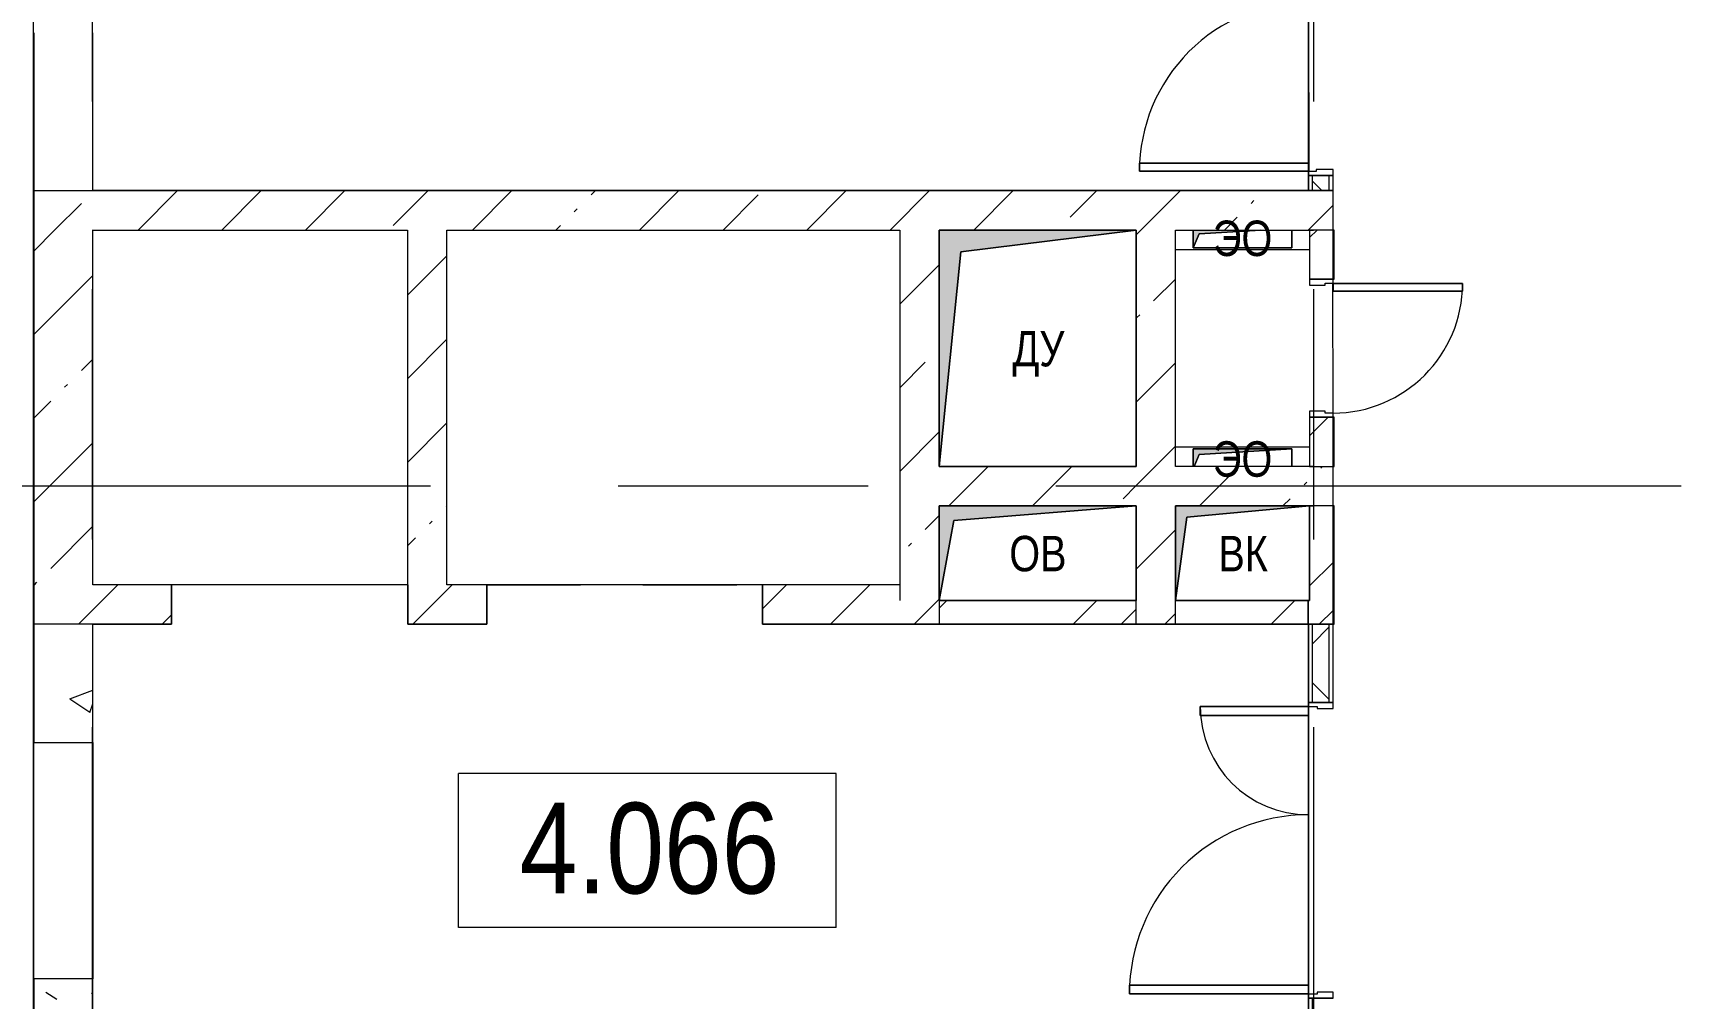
# Model space of a CAD drawing. Header units: millimetres. Extents: x 48966 to 294585, y -43515 to 30344.
# Drawn here: x 57030 to 65399, y 9120 to 14017 of the extents above; entities that cross this region are included whole.
import ezdxf

# ---------------------------------------------------------------- set-up
doc = ezdxf.new("R2010")
doc.units = ezdxf.units.MM
doc.linetypes.add('Осевые', pattern=[6350, 1270, -952.5, 3175, -952.5])
doc.linetypes.add('Сверху', pattern=[793.75, 476.25, -317.5])
for name, color, linetype, lineweight in [('Двери', 7, 'Continuous', 9), ('Каркас_Импост', 7, 'Continuous', 9), ('Марки помещений', 7, 'Continuous', 9), ('Обобщенные модели', 7, 'Continuous', 9), ('Общие ребра', 7, 'Continuous', 9), ('Оси-2', 7, 'Осевые', 9), ('Панель', 7, 'Continuous', 9), ('Перекрытия', 7, 'Continuous', 9), ('Сверху', 7, 'Сверху', 9), ('Стены', 7, 'Continuous', 9), ('Стены-1', 7, 'Continuous', 18), ('Типовые аннотации', 7, 'Continuous', 9), ('Штриховка разреза-1', 7, 'Continuous', 9), ('Элементы узлов', 7, 'Continuous', 9)]:
    doc.layers.add(name, color=color, linetype=linetype, lineweight=lineweight)
doc.layers.add('Обобщенные модели-2', color=7, linetype='Continuous', lineweight=9, true_color=0xffbc79)
doc.styles.add('Arial', font='Arial.ttf', dxfattribs={"width": 0.8, "height": 180})
doc.styles.add('Arial Narrow_1', font='Arial Narrow.ttf', dxfattribs={"height": 460})
pattern_1 = [(45, (0, 0), (-212.132, 212.132), []), (135, (0, 0), (-212.132, -212.132), [])]
pattern_2 = [(45, (0, 0), (-424.264, 424.264), [600, -100, 20, -100]), (45, (0, 424), (-424.264, 424.264), [])]
pattern_3 = [(50, (0, 0), (1457.472, -127.512), [152.4, -1676.4]), (355, (0, 0), (-281.942, 1528.454), [121.92, -1341.12]), (100.451, (121.5, -10.6), (1175.54, 1400.933), [129.52, -1424.72]), (46.184, (0, 406.4), (2168.63, -336.34), [228.6, -2514.6]), (96.636, (180.7, 378.4), (1899.22, 1979.42), [194.28, -2137.08]), (351.184, (0, 406.4), (1899.24, 1979.4), [182.88, -2011.68]), (21, (203.2, 304.8), (1212.915, -818.121), [152.4, -1676.4]), (326, (203.2, 304.8), (494.417, 1473.504), [121.92, -1341.12]), (71.451, (304.3, 236.6), (1707.337, 655.37), [129.52, -1424.72]), (37.5, (0, 0), (24.7094, 676.4402), [67.056, -1257.808, 67.056, -1294.384, -1346.2]), (37.5, (0, 0), (24.7094, 676.4402), [-2686.304, 67.056, -1279.144]), (7.5, (0, 0), (534.558, 801.444), [67.056, -709.168, 67.056, -1227.328, -513.08]), (7.5, (0, 0), (534.558, 801.444), [-2070.608, 67.056, -446.024]), (327.5, (-453.14, 0), (1084.7275, -45.831), [67.056, -440.944, 67.056, -1517.904, -2103.12]), (327.5, (-453.14, 0), (1084.7275, -45.831), [-2092.96, 67.056, -2036.064]), (317.5, (-656.3, 0), (1185.035, 203.414), [67.056, -593.344, 67.056, -985.52, -1493.52]), (317.5, (-656.3, 0), (1185.035, 203.414), [-1712.976, 67.056, -1426.464])]
pattern_4 = [(45, (0, 0), (-502.894, 502.894), []), (45, (0, 762), (-502.894, 502.894), [])]

# ---------------------------------------------------------------- blocks, each defined once
blk = doc.blocks.new('Дверь - Однопольная - ДВ17_21х9-7256458-План 4-го этажа на отм_ _8_400')
at = {"layer": 'Двери'}
for p, q in [((-389, 920.5), (-429, 920.5)), ((-429, 920.5), (-429, 62.5)), ((-389, 62.5), (-389, 920.5)), ((-429, 62.5), (-389, 62.5))]:
    blk.add_line(p, q, dxfattribs=at)
blk.add_arc((-429, 62.5), 858, 360, 90, dxfattribs=at)
at = {"layer": 'Каркас_Импост'}
for p, q in [((-430, 62.5), (-450, 62.5)), ((-450, 62.5), (-450, -62.5)), ((-430, 22.5), (-430, 62.5)), ((-420, 22.5), (-430, 22.5)), ((-420, -62.5), (-420, 22.5)), ((430, 22.5), (420, 22.5)), ((420, 22.5), (420, -62.5)), ((450, 62.5), (430, 62.5)), ((430, 62.5), (430, 22.5)), ((450, -62.5), (450, 62.5)), ((-450, -62.5), (-420, -62.5)), ((420, -62.5), (450, -62.5))]:
    blk.add_line(p, q, dxfattribs=at)
at = {"layer": 'Панель'}
for p, q in [((-429, 920.5), (-389, 920.5)), ((-429, 62.5), (-429, 920.5)), ((-389, 920.5), (-389, 62.5)), ((-389, 62.5), (-429, 62.5))]:
    blk.add_line(p, q, dxfattribs=at)
blk = doc.blocks.new('Дверь - Полуторная_001 - ДВ20_21-15-6256104-План 4-го этажа на отм_ _8_400')
at = {"layer": 'Двери'}
for p, q in [((-684, 971.5), (-729, 971.5)), ((-729, 971.5), (-729, 62.5)), ((-684, 62.5), (-684, 971.5)), ((684, 62.5), (684, 611.5)), ((684, 611.5), (729, 611.5)), ((729, 611.5), (729, 62.5)), ((-729, 62.5), (-684, 62.5)), ((729, 62.5), (684, 62.5))]:
    blk.add_line(p, q, dxfattribs=at)
for centre, radius, start, end in [((-729, 62.5), 909, 360, 90), ((729, 62.5), 549, 90, 180)]:
    blk.add_arc(centre, radius, start, end, dxfattribs=at)
at = {"layer": 'Каркас_Импост'}
for p, q in [((-730, 62.5), (-750, 62.5)), ((-750, 62.5), (-750, -62.5)), ((-730, 17.5), (-730, 62.5)), ((-720, 17.5), (-730, 17.5)), ((-720, -62.5), (-720, 17.5)), ((730, 17.5), (720, 17.5)), ((720, 17.5), (720, -62.5)), ((750, 62.5), (730, 62.5)), ((730, 62.5), (730, 17.5)), ((750, -62.5), (750, 62.5)), ((-750, -62.5), (-720, -62.5)), ((720, -62.5), (750, -62.5))]:
    blk.add_line(p, q, dxfattribs=at)
at = {"layer": 'Панель'}
for p, q in [((-729, 971.5), (-684, 971.5)), ((-729, 62.5), (-729, 971.5)), ((-684, 971.5), (-684, 62.5)), ((684, 611.5), (684, 62.5)), ((729, 611.5), (684, 611.5)), ((729, 62.5), (729, 611.5)), ((-684, 62.5), (-729, 62.5)), ((684, 62.5), (729, 62.5))]:
    blk.add_line(p, q, dxfattribs=at)
blk = doc.blocks.new('Дверь - Однопольная без ручки - ДТ2_21х7-6208856-План 4-го этажа на отм_ _8_400')
at = {"layer": 'Двери'}
for p, q in [((-289, 718), (-329, 718)), ((-329, 718), (-329, 60)), ((-289, 60), (-289, 718)), ((-329, 60), (-289, 60))]:
    blk.add_line(p, q, dxfattribs=at)
blk.add_arc((-329, 60), 658, 360, 90, dxfattribs=at)
at = {"layer": 'Каркас_Импост'}
for p, q in [((-330, 60), (-350, 60)), ((-350, 60), (-350, -60)), ((-330, 20), (-330, 60)), ((-320, 20), (-330, 20)), ((-320, -60), (-320, 20)), ((330, 20), (320, 20)), ((320, 20), (320, -60)), ((350, 60), (330, 60)), ((330, 60), (330, 20)), ((350, -60), (350, 60)), ((-350, -60), (-320, -60)), ((320, -60), (350, -60))]:
    blk.add_line(p, q, dxfattribs=at)
at = {"layer": 'Панель'}
for p, q in [((-329, 718), (-289, 718)), ((-329, 60), (-329, 718)), ((-289, 718), (-289, 60)), ((-289, 60), (-329, 60))]:
    blk.add_line(p, q, dxfattribs=at)
blk = doc.blocks.new('170_ОтверстиеПрямоугольноеВертикальное - 170_ОтверстиеПрямоугольноеВертикальное-5689066-План 4-го этажа на отм_ _8_400')
at = {"layer": 'Обобщенные модели'}
for p, q in [((-500, -600), (-500, 600)), ((-500, 600), (500, 600)), ((500, 600), (500, -600)), ((500, -600), (-500, -600))]:
    blk.add_line(p, q, dxfattribs=at)
blk = doc.blocks.new('170_ОтверстиеПрямоугольноеВертикальное - 170_ОтверстиеПрямоугольноеВертикальное-5689068-План 4-го этажа на отм_ _8_400')
at = {"layer": 'Обобщенные модели'}
for p, q in [((-500, -240), (-500, 240)), ((-500, 240), (500, 240)), ((500, 240), (500, -240)), ((500, -240), (-500, -240))]:
    blk.add_line(p, q, dxfattribs=at)
blk = doc.blocks.new('170_ОтверстиеПрямоугольноеВертикальное - 170_ОтверстиеПрямоугольноеВертикальное-5689070-План 4-го этажа на отм_ _8_400')
at = {"layer": 'Обобщенные модели'}
for p, q in [((-340, -240), (-340, 240)), ((-340, 240), (340, 240)), ((340, 240), (340, -240)), ((340, -240), (-340, -240))]:
    blk.add_line(p, q, dxfattribs=at)
blk = doc.blocks.new('170_ОтверстиеПрямоугольноеВертикальное - 170_ОтверстиеПрямоугольноеВертикальное-5689072-План 4-го этажа на отм_ _8_400')
at = {"layer": 'Обобщенные модели'}
for p, q in [((-250, -50), (-250, 40)), ((250, 40), (250, -50)), ((250, -50), (-250, -50))]:
    blk.add_line(p, q, dxfattribs=at)
blk = doc.blocks.new('170_ОтверстиеПрямоугольноеВертикальное - 170_ОтверстиеПрямоугольноеВертикальное-V15-План 4-го этажа на отм_ _8_400')
at = {"layer": 'Обобщенные модели'}
for p, q in [((-250, -40), (-250, 50)), ((-250, 50), (250, 50)), ((250, 50), (250, -40))]:
    blk.add_line(p, q, dxfattribs=at)
blk = doc.blocks.new('M_Дверь-Проем - 1200 x 2250 mm-4753640-План 4-го этажа на отм_ _8_400')
at = {"layer": 'Сверху'}
blk.add_line((-608.2, -100), (591.8, -100), dxfattribs=at)
blk = doc.blocks.new('M_Дверь-Проем - 1400 x 2250 mm-V16-План 4-го этажа на отм_ _8_400')
at = {"layer": 'Сверху'}
blk.add_line((-708.2, 100), (691.8, 100), dxfattribs=at)
blk = doc.blocks.new('Марка помещения_Р - Марка помещения-4575829-План 4-го этажа на отм_ _8_400')
at = {"layer": 'Марки помещений'}
for p, q in [((-4.79375, -1.95625), (-4.79375, 1.95625)), ((4.79375, 1.95625), (-4.79375, 1.95625)), ((4.79375, -1.95625), (4.79375, 1.95625)), ((4.79375, -1.95625), (-4.79375, -1.95625))]:
    blk.add_line(p, q, dxfattribs=at)

msp = doc.modelspace()

# ---------------------------------------------------------------- hatches: boundary and pattern name
at = {"layer": 'Штриховка разреза-1'}
h = msp.add_hatch(dxfattribs=at)
h.set_pattern_fill('FP_5', color=256, style=0, pattern_type=2)
h.set_pattern_definition(pattern_1)
h.paths.add_polyline_path([(63526.6, 13217.1), (63611.6, 13217.1), (63611.6, 13294.6), (63526.6, 13294.6)], flags=0)
h.paths.add_polyline_path([(63526.6, 14194.6), (63611.6, 14194.6), (63611.6, 18274.6), (63526.6, 18274.6), (63526.6, 14279.6)], flags=0)
h.paths.add_polyline_path([(63526.6, 19174.6), (63611.6, 19174.6), (63611.6, 19267.1), (63526.6, 19267.1)], flags=0)
h = msp.add_hatch(dxfattribs=at)
h.set_pattern_fill('FP_4', color=256, style=0, pattern_type=2)
h.set_pattern_definition(pattern_2)
h.paths.add_polyline_path([(61631.6, 13017.1), (61631.6, 13217.1), (57034.1, 13217.1), (57034.1, 13017.1), (61431.6, 13017.1)], flags=0)
h = msp.add_hatch(dxfattribs=at)
h.set_pattern_fill('FP_4', color=256, style=0, pattern_type=2)
h.set_pattern_definition(pattern_2)
h.paths.add_polyline_path([(63511.6, 13017.1), (63631.6, 13017.1), (63631.6, 13217.1), (61631.6, 13217.1), (61631.6, 13017.1), (62855.9, 13017.1)], flags=0)
h = msp.add_hatch(dxfattribs=at)
h.set_pattern_fill('FP_4', color=256, style=0, pattern_type=2)
h.set_pattern_definition(pattern_2)
h.paths.add_polyline_path([(57334.1, 11217.1), (57334.1, 13017.1), (57034.1, 13017.1), (57034.1, 11217.1)], flags=0)
h = msp.add_hatch(dxfattribs=at)
h.set_pattern_fill('FP_4', color=256, style=0, pattern_type=2)
h.set_pattern_definition(pattern_2)
h.paths.add_polyline_path([(59131.6, 11217.1), (59131.6, 13017.1), (58931.6, 13017.1), (58931.6, 11217.1), (58934.1, 11217.1)], flags=0)
h = msp.add_hatch(dxfattribs=at)
h.set_pattern_fill('FP_4', color=256, style=0, pattern_type=2)
h.set_pattern_definition(pattern_2)
h.paths.add_polyline_path([(61631.6, 11017.1), (61631.6, 13017.1), (61431.6, 13017.1), (61431.6, 11017.1)], flags=0)
h = msp.add_hatch(dxfattribs=at)
h.set_pattern_fill('FP_4', color=256, style=0, pattern_type=2)
h.set_pattern_definition(pattern_2)
h.paths.add_polyline_path([(62831.6, 11017.1), (62831.6, 11137.1), (62631.6, 11137.1), (62631.6, 11017.1)], flags=0)
h.paths.add_polyline_path([(62831.6, 11617.1), (62831.6, 13017.1), (62631.6, 13017.1), (62631.6, 11617.1)], flags=0)
h = msp.add_hatch(dxfattribs=at)
h.set_pattern_fill('FP_2', color=256, style=0, pattern_type=2)
h.set_pattern_definition(pattern_4)
h.paths.add_polyline_path([(63631.6, 11817.1), (63631.6, 12067.1), (63511.6, 12067.1), (63511.6, 11817.1)], flags=0)
h.paths.add_polyline_path([(63511.6, 12767.1), (63631.6, 12767.1), (63631.6, 13017.1), (63511.6, 13017.1), (63511.6, 12983.9)], flags=0)
h = msp.add_hatch(dxfattribs=at)
h.set_pattern_fill('FP_4', color=256, style=0, pattern_type=2)
h.set_pattern_definition(pattern_2)
h.paths.add_polyline_path([(62631.6, 11617.1), (62631.6, 11817.1), (61631.6, 11817.1), (61631.6, 11617.1), (62045.7, 11617.1)], flags=0)
h = msp.add_hatch(dxfattribs=at)
h.set_pattern_fill('FP_4', color=256, style=0, pattern_type=2)
h.set_pattern_definition(pattern_2)
h.paths.add_polyline_path([(63631.6, 11617.1), (63631.6, 11817.1), (62831.6, 11817.1), (62831.6, 11617.1), (63511.6, 11617.1)], flags=0)
h = msp.add_hatch(dxfattribs=at)
h.set_pattern_fill('FP_4', color=256, style=0, pattern_type=2)
h.set_pattern_definition(pattern_2)
h.paths.add_polyline_path([(62831.6, 11017.1), (62831.6, 11617.1), (62631.6, 11617.1), (62631.6, 11017.1)], flags=0)
h = msp.add_hatch(dxfattribs=at)
h.set_pattern_fill('FP_2', color=256, style=0, pattern_type=2)
h.set_pattern_definition(pattern_4)
h.paths.add_polyline_path([(63631.6, 11017.1), (63631.6, 11617.1), (63511.6, 11617.1), (63511.6, 11017.1)], flags=0)
h = msp.add_hatch(dxfattribs=at)
h.set_pattern_fill('FP_4', color=256, style=0, pattern_type=2)
h.set_pattern_definition(pattern_2)
h.paths.add_polyline_path([(60734.1, 11017.1), (61431.6, 11017.1), (61431.6, 11217.1), (60734.1, 11217.1)], flags=0)
h.paths.add_polyline_path([(58934.1, 11017.1), (59334.1, 11017.1), (59334.1, 11217.1), (58934.1, 11217.1)], flags=0)
h.paths.add_polyline_path([(57034.1, 11017.1), (57734.1, 11017.1), (57734.1, 11217.1), (57034.1, 11217.1)], flags=0)
h = msp.add_hatch(dxfattribs=at)
h.set_pattern_fill('FP_2', color=256, style=0, pattern_type=2)
h.set_pattern_definition(pattern_4)
h.paths.add_polyline_path([(63506.6, 11017.1), (63511.6, 11017.1), (63511.6, 11137.1), (63506.6, 11137.1)], flags=0)
h.paths.add_polyline_path([(62831.6, 11017.1), (63504.6, 11017.1), (63504.6, 11137.1), (62831.6, 11137.1)], flags=0)
h.paths.add_polyline_path([(62045.7, 11017.1), (62631.6, 11017.1), (62631.6, 11137.1), (61631.6, 11137.1), (61631.6, 11017.1)], flags=0)
h = msp.add_hatch(dxfattribs=at)
h.set_pattern_fill('FP_8', color=256, style=0, pattern_type=2)
h.set_pattern_definition(pattern_3)
h.paths.add_polyline_path([(57334.1, 10417.1), (57334.1, 11017.1), (57034.1, 11017.1), (57034.1, 10417.1)], flags=0)
h = msp.add_hatch(dxfattribs=at)
h.set_pattern_fill('FP_5', color=256, style=0, pattern_type=2)
h.set_pattern_definition(pattern_1)
h.paths.add_polyline_path([(63526.6, 8619.1), (63611.6, 8619.1), (63611.6, 9119.6), (63526.6, 9119.6)], flags=0)
h.paths.add_polyline_path([(63526.6, 10619.6), (63611.6, 10619.6), (63611.6, 11017.1), (63526.6, 11017.1), (63526.6, 10737.4)], flags=0)
h = msp.add_hatch(dxfattribs=at)
h.set_pattern_fill('FP_8', color=256, style=0, pattern_type=2)
h.set_pattern_definition(pattern_3)
h.paths.add_polyline_path([(57334.1, 8617.1), (57334.1, 9217.1), (57034.1, 9217.1), (57034.1, 8617.1)], flags=0)
at = {"layer": 'Элементы узлов'}
for points in [[(61631.6, 11817.1), (61741.6, 12907.1), (62631.6, 13017.1), (61631.6, 13017.1), (61631.6, 11860.7)], [(62921.6, 12927.1), (62951.6, 12997.1), (63265, 13017.1), (62921.6, 13017.1), (62921.6, 12983.9)], [(62925.9, 11817.1), (62951.6, 11877.1), (63421.6, 11907.1), (62921.6, 11907.1), (62921.6, 11817.1)], [(61631.6, 11137.1), (61705.6, 11543.1), (62631.6, 11617.1), (61631.6, 11617.1), (61631.6, 11217.1)], [(62831.6, 11137.1), (62889.6, 11559.1), (63511.6, 11617.1), (62831.6, 11617.1)]]:
    msp.add_hatch(color=256, dxfattribs=at).paths.add_polyline_path(points, flags=0)

# ---------------------------------------------------------------- linework, layer by layer
at = {"layer": 'Обобщенные модели-2'}
for p, q in [((62631.6, 13017.1), (61631.6, 13017.1)), ((61631.6, 13017.1), (61631.6, 11817.1)), ((62631.6, 11817.1), (62631.6, 13017.1)), ((62921.6, 13017.1), (62921.6, 12927.1)), ((63421.6, 12927.1), (63421.6, 13017.1)), ((62921.6, 12927.1), (63421.6, 12927.1)), ((63421.6, 11907.1), (62921.6, 11907.1)), ((62921.6, 11907.1), (62921.6, 11817.1)), ((63421.6, 11817.1), (63421.6, 11907.1)), ((61631.6, 11817.1), (62631.6, 11817.1)), ((62631.6, 11617.1), (61631.6, 11617.1)), ((61631.6, 11617.1), (61631.6, 11137.1)), ((62631.6, 11137.1), (62631.6, 11617.1)), ((63511.6, 11617.1), (62831.6, 11617.1)), ((62831.6, 11617.1), (62831.6, 11137.1)), ((63511.6, 11137.1), (63511.6, 11617.1)), ((61631.6, 11137.1), (62631.6, 11137.1)), ((62831.6, 11137.1), (63511.6, 11137.1))]:
    msp.add_line(p, q, dxfattribs=at)
at = {"layer": 'Общие ребра'}
for p, q in [((63506.6, 13294.6), (63506.6, 13219.1)), ((63526.6, 13217.1), (63526.6, 13294.6)), ((63611.6, 13217.1), (63611.6, 13294.6)), ((63631.6, 13217.1), (63631.6, 13294.6)), ((57034.1, 13217.1), (57334.1, 13217.1)), ((63631.6, 13017.1), (63511.6, 13017.1)), ((63631.6, 12767.1), (63631.6, 13017.1)), ((63631.6, 13017.1), (63631.6, 12767.1)), ((63631.6, 11817.1), (63631.6, 12067.1)), ((63631.6, 12067.1), (63631.6, 11817.1)), ((63511.6, 11817.1), (63631.6, 11817.1)), ((63631.6, 11617.1), (63511.6, 11617.1)), ((61631.6, 11137.1), (61631.6, 11017.1)), ((62631.6, 11017.1), (62631.6, 11137.1)), ((62631.6, 11017.1), (62631.6, 11137.1)), ((62831.6, 11017.1), (62831.6, 11137.1)), ((62831.6, 11017.1), (62831.6, 11137.1)), ((63504.6, 11017.1), (63504.6, 11137.1)), ((63506.6, 11017.1), (63506.6, 11137.1)), ((57334.1, 11017.1), (57034.1, 11017.1)), ((57334.1, 11017.1), (57734.1, 11017.1)), ((58934.1, 11017.1), (59334.1, 11017.1)), ((60734.1, 11017.1), (61431.6, 11017.1)), ((62831.6, 11017.1), (63504.6, 11017.1)), ((63506.6, 11017.1), (63506.6, 10619.6)), ((63506.6, 10619.6), (63506.6, 11017.1)), ((63526.6, 10619.6), (63526.6, 11017.1)), ((63611.6, 10619.6), (63611.6, 11017.1)), ((63631.6, 10619.6), (63631.6, 11017.1)), ((63506.6, 9119.6), (63506.6, 8619.1)), ((63526.6, 8619.1), (63526.6, 9119.6))]:
    msp.add_line(p, q, dxfattribs=at)
at = {"layer": 'Оси-2'}
for p, q in [((57331.6, 25417.1), (57331.6, -41737.8)), ((63531.6, 25417.1), (63531.6, -41737.8)), ((150171.6, 11717.1), (50565.6, 11717.1))]:
    msp.add_line(p, q, dxfattribs=at)
at = {"layer": 'Перекрытия'}
for p, q in [((57031.6, 20922.2), (57031.6, -19932.9)), ((63506.6, 13217.1), (63506.6, 14259.6)), ((63506.6, 14117.1), (63508.9, 13314.6)), ((57331.6, 13217.1), (63506.6, 13217.1)), ((63509.1, 13217.1), (63629.1, 13217.1)), ((57331.6, 13017.1), (58931.6, 13017.1)), ((58931.6, 13017.1), (58931.6, 11216.7)), ((59131.6, 13017.1), (61431.6, 13017.1)), ((59131.6, 11217.1), (59131.6, 13017.1)), ((61431.6, 13017.1), (61431.6, 11137.1)), ((61631.6, 13017.1), (62631.6, 13017.1)), ((61631.6, 11817.1), (61631.6, 13017.1)), ((62631.6, 13017.1), (62631.6, 11817.1)), ((62831.6, 12917.1), (62831.6, 13017.1)), ((62831.6, 13017.1), (62921.6, 13017.1)), ((63421.6, 13017.1), (63531.6, 13017.1)), ((63511.6, 12917.1), (62831.6, 12917.1)), ((63629.6, 12747.1), (63630.2, 12087.1)), ((62831.6, 11817.1), (62831.6, 11917.1)), ((62831.6, 11917.1), (63511.6, 11917.1)), ((62631.6, 11817.1), (61631.6, 11817.1)), ((62921.6, 11817.1), (62831.6, 11817.1)), ((63531.6, 11817.1), (63421.6, 11817.1)), ((61631.6, 11137.1), (61631.6, 11617.1)), ((61631.6, 11617.1), (62631.6, 11617.1)), ((62631.6, 11617.1), (62631.6, 11137.1)), ((62831.6, 11137.1), (62831.6, 11617.1)), ((62831.6, 11617.1), (63531.6, 11617.1)), ((58934.1, 11217.1), (57734.1, 11217.1)), ((57734.1, 11217.1), (57734.1, 11017.1)), ((58934.1, 11017.1), (58934.1, 11217.1)), ((60734.1, 11217.1), (59334.1, 11217.1)), ((59334.1, 11217.1), (59334.1, 11017.1)), ((60734.1, 11017.1), (60734.1, 11217.1)), ((62631.6, 11137.1), (61631.6, 11137.1)), ((63511.6, 11137.1), (62831.6, 11137.1)), ((57734.1, 11017.1), (57331.6, 11017.1)), ((59334.1, 11017.1), (58934.1, 11017.1)), ((63506.6, 11017.1), (60734.1, 11017.1)), ((63506.6, 8617.1), (63506.6, 11017.1)), ((63631.6, 10619.6), (63506.6, 10619.6)), ((63506.6, 10619.6), (63506.6, 9119.6))]:
    msp.add_line(p, q, dxfattribs=at)
at = {"layer": 'Стены'}
for p, q in [((57034.1, 9217.1), (57034.1, 10417.1)), ((57034.1, 10417.1), (57334.1, 10417.1)), ((57334.1, 10417.1), (57334.1, 9217.1)), ((57334.1, 9217.1), (57034.1, 9217.1))]:
    msp.add_line(p, q, dxfattribs=at)
at = {"layer": 'Стены-1'}
for p, q in [((57034.1, 14017.1), (57034.1, 13217.1)), ((57334.1, 13217.1), (57334.1, 14017.1)), ((63631.6, 13294.6), (63506.6, 13294.6)), ((57034.1, 13217.1), (57034.1, 13017.1)), ((61631.6, 13217.1), (57334.1, 13217.1)), ((63631.6, 13217.1), (61631.6, 13217.1)), ((63506.6, 13219.1), (63506.6, 13217.1)), ((63506.6, 13217.1), (63631.6, 13217.1)), ((63631.6, 13017.1), (63631.6, 13217.1)), ((57034.1, 13017.1), (57034.1, 11217.1)), ((57334.1, 13017.1), (58931.6, 13017.1)), ((57334.1, 11217.1), (57334.1, 13017.1)), ((58931.6, 13017.1), (58931.6, 11217.1)), ((59131.6, 13017.1), (61431.6, 13017.1)), ((59131.6, 11217.1), (59131.6, 13017.1)), ((61431.6, 13017.1), (61431.6, 11217.1)), ((61631.6, 11817.1), (61631.6, 13017.1)), ((61631.6, 13017.1), (62631.6, 13017.1)), ((62631.6, 13017.1), (62631.6, 11817.1)), ((62831.6, 13017.1), (63511.6, 13017.1)), ((62831.6, 11817.1), (62831.6, 13017.1)), ((63511.6, 13017.1), (63511.6, 12767.1)), ((63636.6, 13017.1), (63633.6, 13017.1)), ((63636.6, 12767.1), (63636.6, 13017.1)), ((63511.6, 12767.1), (63631.6, 12767.1)), ((63631.6, 12767.1), (63636.6, 12767.1)), ((63631.6, 12067.1), (63511.6, 12067.1)), ((63511.6, 12067.1), (63511.6, 11817.1)), ((63636.6, 12067.1), (63631.6, 12067.1)), ((63636.6, 11817.1), (63636.6, 12067.1)), ((62631.6, 11817.1), (61631.6, 11817.1)), ((63511.6, 11817.1), (62831.6, 11817.1)), ((63631.6, 11617.1), (63631.6, 11817.1)), ((63633.6, 11817.1), (63636.6, 11817.1)), ((61631.6, 11137.1), (61631.6, 11617.1)), ((61631.6, 11617.1), (62631.6, 11617.1)), ((62631.6, 11617.1), (62631.6, 11137.1)), ((62831.6, 11137.1), (62831.6, 11617.1)), ((62831.6, 11617.1), (63511.6, 11617.1)), ((63511.6, 11617.1), (63511.6, 11137.1)), ((63631.6, 11017.1), (63631.6, 11617.1)), ((63631.6, 11617.1), (63631.6, 11017.1)), ((63636.6, 11617.1), (63633.6, 11617.1)), ((63636.6, 11017.1), (63636.6, 11617.1)), ((57034.1, 11217.1), (57034.1, 11017.1)), ((57734.1, 11217.1), (57334.1, 11217.1)), ((57734.1, 11017.1), (57734.1, 11217.1)), ((58931.6, 11217.1), (58934.1, 11217.1)), ((58934.1, 11217.1), (58934.1, 11017.1)), ((59334.1, 11217.1), (59131.6, 11217.1)), ((59334.1, 11017.1), (59334.1, 11217.1)), ((61431.6, 11217.1), (60734.1, 11217.1)), ((60734.1, 11217.1), (60734.1, 11017.1)), ((62631.6, 11137.1), (61631.6, 11137.1)), ((63504.6, 11137.1), (62831.6, 11137.1)), ((63506.6, 11137.1), (63504.6, 11137.1)), ((63511.6, 11137.1), (63506.6, 11137.1)), ((57034.1, 11017.1), (57034.1, 10417.1)), ((57334.1, 10417.1), (57334.1, 11017.1)), ((61431.6, 11017.1), (61631.6, 11017.1)), ((61631.6, 11017.1), (62631.6, 11017.1)), ((62631.6, 11017.1), (62831.6, 11017.1)), ((63504.6, 11012.1), (63504.6, 10619.6)), ((63631.6, 11017.1), (63506.6, 11017.1)), ((63506.6, 11017.1), (63511.6, 11017.1)), ((63511.6, 11017.1), (63631.6, 11017.1)), ((63633.6, 11017.1), (63636.6, 11017.1)), ((63504.6, 10619.6), (63506.6, 10619.6)), ((63506.6, 10619.6), (63631.6, 10619.6)), ((57034.1, 10417.1), (57334.1, 10417.1)), ((57034.1, 9217.1), (57034.1, 8617.1)), ((57334.1, 9217.1), (57034.1, 9217.1)), ((57334.1, 8617.1), (57334.1, 9217.1)), ((63631.6, 9119.6), (63506.6, 9119.6))]:
    msp.add_line(p, q, dxfattribs=at)
at = {"layer": 'Элементы узлов'}
for p, q in [((62631.6, 13017.1), (61631.6, 13017.1)), ((61631.6, 13017.1), (61631.6, 11817.1)), ((62631.6, 13017.1), (61741.6, 12907.1)), ((61741.6, 12907.1), (62631.6, 13017.1)), ((62631.6, 11817.1), (62631.6, 13017.1)), ((62921.6, 13017.1), (62921.6, 12927.1)), ((62951.6, 12997.1), (62921.6, 12927.1)), ((62921.6, 12927.1), (62951.6, 12997.1)), ((63265, 13017.1), (62951.6, 12997.1)), ((62951.6, 12997.1), (63265, 13017.1)), ((63421.6, 12927.1), (63421.6, 13017.1)), ((61741.6, 12907.1), (61631.6, 11817.1)), ((61631.6, 11817.1), (61741.6, 12907.1)), ((62921.6, 12927.1), (63421.6, 12927.1)), ((63421.6, 11907.1), (62921.6, 11907.1)), ((62921.6, 11907.1), (62921.6, 11817.1)), ((63421.6, 11907.1), (62951.6, 11877.1)), ((62951.6, 11877.1), (63421.6, 11907.1)), ((63421.6, 11817.1), (63421.6, 11907.1)), ((61631.6, 11817.1), (62631.6, 11817.1)), ((62951.6, 11877.1), (62925.9, 11817.1)), ((62925.9, 11817.1), (62951.6, 11877.1)), ((62631.6, 11617.1), (61631.6, 11617.1)), ((61631.6, 11617.1), (61631.6, 11137.1)), ((62631.6, 11617.1), (61705.6, 11543.1)), ((61705.6, 11543.1), (62631.6, 11617.1)), ((62631.6, 11137.1), (62631.6, 11617.1)), ((63511.6, 11617.1), (62831.6, 11617.1)), ((62831.6, 11617.1), (62831.6, 11137.1)), ((62889.6, 11559.1), (62831.6, 11137.1)), ((62831.6, 11137.1), (62889.6, 11559.1)), ((63511.6, 11617.1), (62889.6, 11559.1)), ((62889.6, 11559.1), (63511.6, 11617.1)), ((63511.6, 11137.1), (63511.6, 11617.1)), ((61705.6, 11543.1), (61631.6, 11137.1)), ((61631.6, 11137.1), (61705.6, 11543.1)), ((61631.6, 11137.1), (62631.6, 11137.1)), ((62831.6, 11137.1), (63511.6, 11137.1))]:
    msp.add_line(p, q, dxfattribs=at)

# ---------------------------------------------------------------- block references
at = {"layer": 'Двери'}
for name, p, rotation in [('Дверь - Однопольная - ДВ17_21х9-7256458-План 4-го этажа на отм_ _8_400', (63569.1, 13744.6), 89.99999999999984), ('Дверь - Однопольная без ручки - ДТ2_21х7-6208856-План 4-го этажа на отм_ _8_400', (63571.6, 12417.1), 270), ('M_Дверь-Проем - 1200 x 2250 mm-4753640-План 4-го этажа на отм_ _8_400', (58325.9, 11117.1), 180), ('Дверь - Полуторная_001 - ДВ20_21-15-6256104-План 4-го этажа на отм_ _8_400', (63569.1, 9869.6), 89.99999999999984)]:
    msp.add_blockref(name, p, dxfattribs=dict(at, rotation=rotation))
msp.add_blockref('M_Дверь-Проем - 1400 x 2250 mm-V16-План 4-го этажа на отм_ _8_400', (60042.3, 11117.1), dxfattribs=at)
at = {"layer": 'Марки помещений', "xscale": 199.9999999999999, "yscale": 199.9999999999999, "zscale": 199.9999999999999}
msp.add_blockref('Марка помещения_Р - Марка помещения-4575829-План 4-го этажа на отм_ _8_400', (60150, 9868.6), dxfattribs=at)
at = {"layer": 'Элементы узлов'}
for name, p in [('170_ОтверстиеПрямоугольноеВертикальное - 170_ОтверстиеПрямоугольноеВертикальное-5689066-План 4-го этажа на отм_ _8_400', (62131.6, 12417.1)), ('170_ОтверстиеПрямоугольноеВертикальное - 170_ОтверстиеПрямоугольноеВертикальное-5689072-План 4-го этажа на отм_ _8_400', (63171.6, 12977.1)), ('170_ОтверстиеПрямоугольноеВертикальное - 170_ОтверстиеПрямоугольноеВертикальное-V15-План 4-го этажа на отм_ _8_400', (63171.6, 11857.1)), ('170_ОтверстиеПрямоугольноеВертикальное - 170_ОтверстиеПрямоугольноеВертикальное-5689068-План 4-го этажа на отм_ _8_400', (62131.6, 11377.1)), ('170_ОтверстиеПрямоугольноеВертикальное - 170_ОтверстиеПрямоугольноеВертикальное-5689070-План 4-го этажа на отм_ _8_400', (63171.6, 11377.1))]:
    msp.add_blockref(name, p, dxfattribs=at)

# ---------------------------------------------------------------- texts
at = {"layer": 'Марки помещений', "insert": (59502.1, 10110.5), "char_height": 460, "width": 1587.341, "attachment_point": 1, "style": 'Arial Narrow_1'}
msp.add_mtext('4.066', dxfattribs=at)
at = {"layer": 'Типовые аннотации', "char_height": 180, "attachment_point": 1, "style": 'Arial'}
for s, insert, width in [('ЭО', (63022.2, 13065.1), 371.983), ('ДУ', (62003.8, 12505.1), 320.675), ('ЭО', (63022.2, 11945.1), 371.983), ('ОВ', (61987.8, 11465.1), 359.156), ('ВК', (63049.4, 11465.1), 307.848)]:
    msp.add_mtext(s, dxfattribs=dict(at, insert=insert, width=width))

doc.saveas('drawing.dxf')
